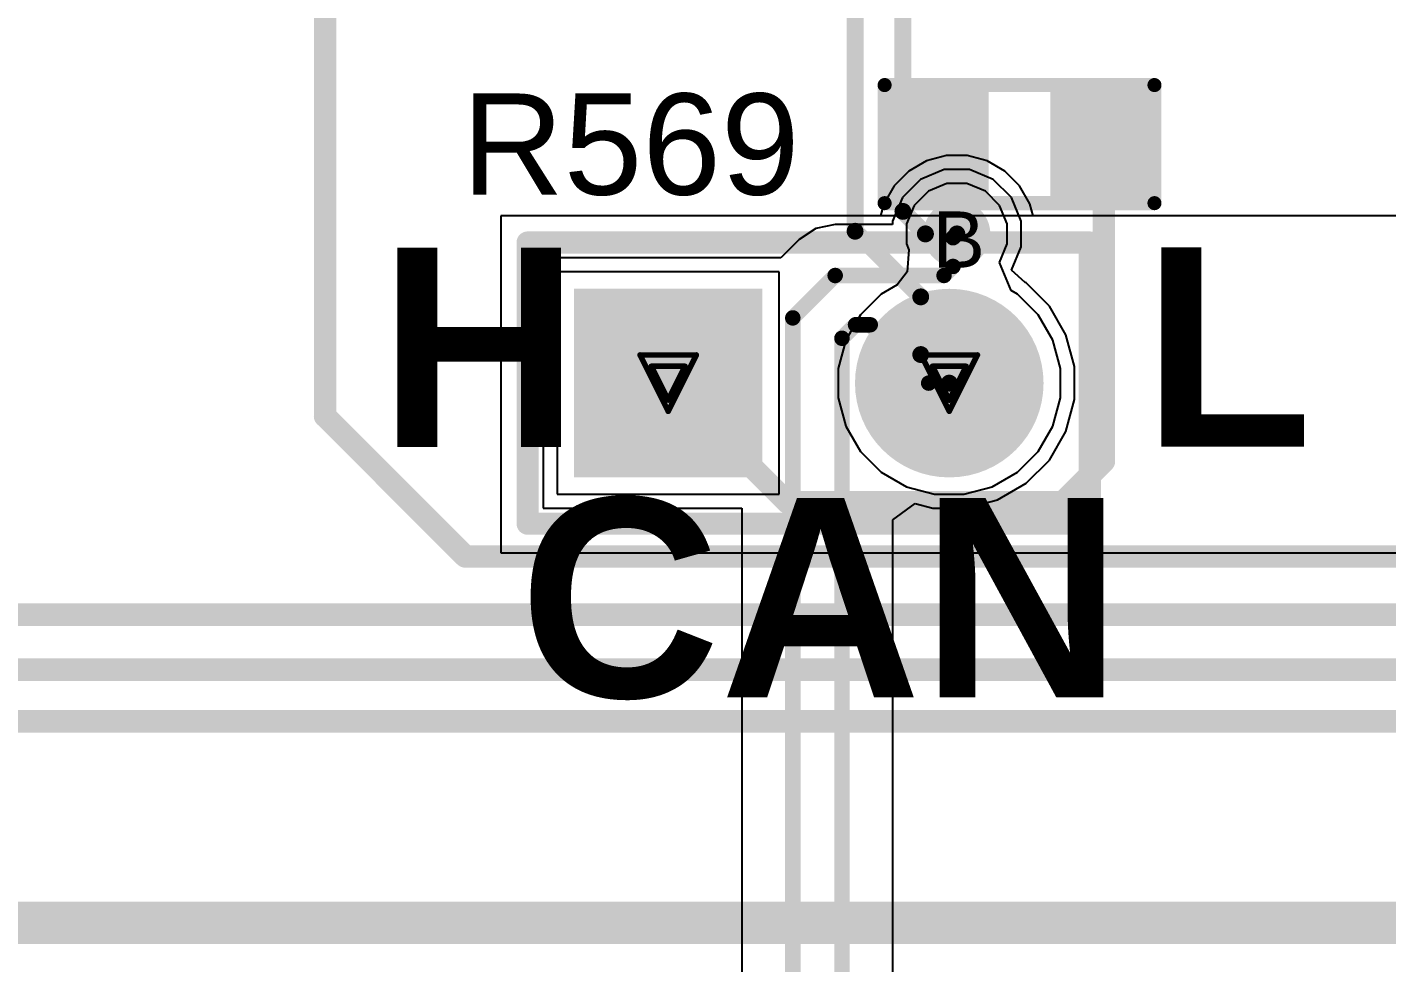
# Model space of a CAD drawing. Header units: inches. Extents: x 0 to 5379, y 0 to 5429.
# Drawn here: x 142.04 to 154.32, y 109.7 to 118.15 of the extents above; entities that cross this region are included whole.
import ezdxf

# ---------------------------------------------------------------- set-up
doc = ezdxf.new("R2010")
doc.units = ezdxf.units.IN
for name, color, linetype in [('Bottom Layer', 5, 'Continuous'), ('Bottom Solder', 6, 'Continuous'), ('Drill Drawing', 1, 'Continuous'), ('GND01', 16, 'Continuous'), ('GND02', 76, 'Continuous'), ('Multi-Layer', 9, 'Continuous'), ('Pad Holes', 156, 'Continuous'), ('PWR', 156, 'Continuous'), ('SIG 01', 90, 'Continuous'), ('Top Layer', 1, 'Continuous'), ('Top Overlay', 2, 'Continuous'), ('Top Paste', 8, 'Continuous'), ('Top Solder', 216, 'Continuous'), ('Via Holes', 16, 'Continuous')]:
    doc.layers.add(name, color=color, linetype=linetype)
doc.styles.add('Arial', font='', dxfattribs={"height": 0.2})
doc.styles.add('Arial_Bold', font='', dxfattribs={"height": 0.2})
doc.styles.get('Arial').set_extended_font_data('Arial')
doc.styles.get('Arial_Bold').set_extended_font_data('Arial', bold=True)

# ---------------------------------------------------------------- blocks, each defined once
blk = doc.blocks.new('R___0603_2')
at = {"layer": 'Top Layer'}
for points in [[(-0.381, 0.4445), (-0.381, -0.4445), (-1.143, -0.4445), (-1.143, 0.4445)], [(1.143, 0.4445), (1.143, -0.4445), (0.381, -0.4445), (0.381, 0.4445)]]:
    blk.add_hatch(color=1, dxfattribs=at).paths.add_polyline_path(points)
at = {"layer": 'Top Paste'}
for points in [[(-0.381, 0.4445), (-0.381, -0.4445), (-1.143, -0.4445), (-1.143, 0.4445)], [(1.143, 0.4445), (1.143, -0.4445), (0.381, -0.4445), (0.381, 0.4445)]]:
    blk.add_hatch(color=8, dxfattribs=at).paths.add_polyline_path(points)
at = {"layer": 'Top Solder'}
for points in [[(-0.2794, 0.5461), (-0.2794, -0.5461), (-1.2446, -0.5461), (-1.2446, 0.5461)], [(1.2446, 0.5461), (1.2446, -0.5461), (0.2794, -0.5461), (0.2794, 0.5461)]]:
    blk.add_hatch(color=216, dxfattribs=at).paths.add_polyline_path(points)
at = {"layer": 'Top Overlay'}
for points in [[(-1.2192, 0.5334, 0.127, 0.127, 0), (-1.2192, -0.5334, 0.127, 0.127, 0)], [(1.2192, 0.5334, 0.127, 0.127, 0), (-1.2192, 0.5334, 0.127, 0.127, 0)], [(1.2192, 0.5334, 0.127, 0.127, 0), (1.2192, -0.5334, 0.127, 0.127, 0)], [(1.2192, -0.5334, 0.127, 0.127, 0), (-1.2192, -0.5334, 0.127, 0.127, 0)]]:
    blk.add_lwpolyline(points, format="xyseb", dxfattribs=at)
for points in [[(-1.25095, 0.5334, 0.0635, 0.0635, 1), (-1.18745, 0.5334, 0.0635, 0.0635, 1)], [(-1.25095, 0.5334, 0.0635, 0.0635, 1), (-1.18745, 0.5334, 0.0635, 0.0635, 1)], [(1.18745, 0.5334, 0.0635, 0.0635, 1), (1.25095, 0.5334, 0.0635, 0.0635, 1)], [(1.18745, 0.5334, 0.0635, 0.0635, 1), (1.25095, 0.5334, 0.0635, 0.0635, 1)], [(-1.25095, -0.5334, 0.0635, 0.0635, 1), (-1.18745, -0.5334, 0.0635, 0.0635, 1)], [(-1.25095, -0.5334, 0.0635, 0.0635, 1), (-1.18745, -0.5334, 0.0635, 0.0635, 1)], [(1.18745, -0.5334, 0.0635, 0.0635, 1), (1.25095, -0.5334, 0.0635, 0.0635, 1)], [(1.18745, -0.5334, 0.0635, 0.0635, 1), (1.25095, -0.5334, 0.0635, 0.0635, 1)]]:
    blk.add_lwpolyline(points, format="xyseb", close=True, dxfattribs=at)
blk = doc.blocks.new('HDR1X2__793')
at = {"layer": 'Bottom Layer'}
blk.add_hatch(color=5, dxfattribs=at).paths.add_polyline_path([(-0.75, 0.75), (0.75, 0.75), (0.75, -0.75), (-0.75, -0.75)])
h = blk.add_hatch(color=5, dxfattribs=at)
edge = h.paths.add_edge_path()
edge.add_arc((2.54, 0), 0.75, 0, 360)
at = {"layer": 'Bottom Solder'}
blk.add_hatch(color=6, dxfattribs=at).paths.add_polyline_path([(-0.852, 0.852), (0.852, 0.852), (0.852, -0.852), (-0.852, -0.852)])
h = blk.add_hatch(color=6, dxfattribs=at)
edge = h.paths.add_edge_path()
edge.add_arc((2.54, 0), 0.852, 0, 360)
at = {"layer": 'GND01'}
blk.add_hatch(color=16, dxfattribs=at).paths.add_polyline_path([(-0.75, 0.75), (0.75, 0.75), (0.75, -0.75), (-0.75, -0.75)])
h = blk.add_hatch(color=16, dxfattribs=at)
edge = h.paths.add_edge_path()
edge.add_arc((2.54, 0), 0.75, 0, 360)
at = {"layer": 'GND02'}
blk.add_hatch(color=76, dxfattribs=at).paths.add_polyline_path([(-0.75, 0.75), (0.75, 0.75), (0.75, -0.75), (-0.75, -0.75)])
h = blk.add_hatch(color=76, dxfattribs=at)
edge = h.paths.add_edge_path()
edge.add_arc((2.54, 0), 0.75, 0, 360)
at = {"layer": 'Multi-Layer'}
blk.add_hatch(color=9, dxfattribs=at).paths.add_polyline_path([(-0.75, 0.75), (0.75, 0.75), (0.75, -0.75), (-0.75, -0.75)])
h = blk.add_hatch(color=9, dxfattribs=at)
edge = h.paths.add_edge_path()
edge.add_arc((2.54, 0), 0.75, 0, 360)
at = {"layer": 'Pad Holes'}
h = blk.add_hatch(color=7, dxfattribs=at)
edge = h.paths.add_edge_path()
edge.add_arc((0, 0), 0.45, 0, 360)
h = blk.add_hatch(color=7, dxfattribs=at)
edge = h.paths.add_edge_path()
edge.add_arc((2.54, 0), 0.45, 0, 360)
at = {"layer": 'PWR'}
blk.add_hatch(color=156, dxfattribs=at).paths.add_polyline_path([(-0.75, 0.75), (0.75, 0.75), (0.75, -0.75), (-0.75, -0.75)])
h = blk.add_hatch(color=156, dxfattribs=at)
edge = h.paths.add_edge_path()
edge.add_arc((2.54, 0), 0.75, 0, 360)
at = {"layer": 'SIG 01'}
blk.add_hatch(color=90, dxfattribs=at).paths.add_polyline_path([(-0.75, 0.75), (0.75, 0.75), (0.75, -0.75), (-0.75, -0.75)])
h = blk.add_hatch(color=90, dxfattribs=at)
edge = h.paths.add_edge_path()
edge.add_arc((2.54, 0), 0.75, 0, 360)
at = {"layer": 'Top Layer'}
blk.add_hatch(color=1, dxfattribs=at).paths.add_polyline_path([(-0.75, 0.75), (0.75, 0.75), (0.75, -0.75), (-0.75, -0.75)])
h = blk.add_hatch(color=1, dxfattribs=at)
edge = h.paths.add_edge_path()
edge.add_arc((2.54, 0), 0.75, 0, 360)
at = {"layer": 'Top Solder'}
blk.add_hatch(color=216, dxfattribs=at).paths.add_polyline_path([(-0.852, 0.852), (0.852, 0.852), (0.852, -0.852), (-0.852, -0.852)])
h = blk.add_hatch(color=216, dxfattribs=at)
edge = h.paths.add_edge_path()
edge.add_arc((2.54, 0), 0.852, 0, 360)
at = {"layer": 'Top Overlay'}
for points in [[(-1.27, 1.27, 0.2, 0.2, 0), (3.81, 1.27, 0.2, 0.2, 0)], [(-1.27, -1.27, 0.2, 0.2, 0), (-1.27, 1.27, 0.2, 0.2, 0)], [(3.81, -1.27, 0.2, 0.2, 0), (3.81, 1.27, 0.2, 0.2, 0)], [(-1.27, -1.27, 0.2, 0.2, 0), (3.81, -1.27, 0.2, 0.2, 0)]]:
    blk.add_lwpolyline(points, format="xyseb", dxfattribs=at)
for points in [[(-1.32, 1.27, 0.1, 0.1, 1), (-1.22, 1.27, 0.1, 0.1, 1)], [(-1.32, 1.27, 0.1, 0.1, 1), (-1.22, 1.27, 0.1, 0.1, 1)], [(3.76, 1.27, 0.1, 0.1, 1), (3.86, 1.27, 0.1, 0.1, 1)], [(3.76, 1.27, 0.1, 0.1, 1), (3.86, 1.27, 0.1, 0.1, 1)], [(-1.32, -1.27, 0.1, 0.1, 1), (-1.22, -1.27, 0.1, 0.1, 1)], [(-1.32, -1.27, 0.1, 0.1, 1), (-1.22, -1.27, 0.1, 0.1, 1)], [(3.76, -1.27, 0.1, 0.1, 1), (3.86, -1.27, 0.1, 0.1, 1)], [(3.76, -1.27, 0.1, 0.1, 1), (3.86, -1.27, 0.1, 0.1, 1)]]:
    blk.add_lwpolyline(points, format="xyseb", close=True, dxfattribs=at)

msp = doc.modelspace()

# ---------------------------------------------------------------- hatches: boundary and pattern name
at = {"layer": 'Bottom Layer'}
h = msp.add_hatch(color=5, dxfattribs=at)
edge = h.paths.add_edge_path()
edge.add_arc((150.438, 116.286), 0.2, 0, 360)
at = {"layer": 'Bottom Solder'}
h = msp.add_hatch(color=6, dxfattribs=at)
edge = h.paths.add_edge_path()
edge.add_arc((150.438, 116.286), 0.302, 0, 360)
at = {"layer": 'GND01'}
h = msp.add_hatch(color=16, dxfattribs=at)
edge = h.paths.add_edge_path()
edge.add_arc((150.438, 116.286), 0.2, 0, 360)
at = {"layer": 'GND02'}
h = msp.add_hatch(color=76, dxfattribs=at)
edge = h.paths.add_edge_path()
edge.add_arc((150.438, 116.286), 0.2, 0, 360)
at = {"layer": 'PWR'}
h = msp.add_hatch(color=156, dxfattribs=at)
edge = h.paths.add_edge_path()
edge.add_arc((150.438, 116.286), 0.2, 0, 360)
at = {"layer": 'SIG 01'}
h = msp.add_hatch(color=90, dxfattribs=at)
edge = h.paths.add_edge_path()
edge.add_arc((150.438, 116.286), 0.2, 0, 360)
at = {"layer": 'Top Layer'}
h = msp.add_hatch(color=1, dxfattribs=at)
edge = h.paths.add_edge_path()
edge.add_arc((150.438, 116.286), 0.2, 0, 360)
at = {"layer": 'Top Solder'}
h = msp.add_hatch(color=216, dxfattribs=at)
edge = h.paths.add_edge_path()
edge.add_arc((150.438, 116.286), 0.302, 0, 360)
at = {"layer": 'Via Holes'}
h = msp.add_hatch(color=7, dxfattribs=at)
edge = h.paths.add_edge_path()
edge.add_arc((150.438, 116.286), 0.1, 0, 360)

# ---------------------------------------------------------------- linework, layer by layer
at = {"layer": 'Bottom Layer'}
for p, q in [((150.344, 116.994), (150.164, 116.945)), ((150.531, 116.994), (150.344, 116.994)), ((150.711, 116.945), (150.531, 116.994)), ((150.003, 116.852), (149.871, 116.72)), ((150.164, 116.945), (150.003, 116.852)), ((150.872, 116.852), (150.711, 116.945)), ((151.004, 116.72), (150.872, 116.852)), ((149.871, 116.72), (149.778, 116.559)), ((151.097, 116.559), (151.004, 116.72)), ((149.778, 116.559), (149.749, 116.45)), ((151.127, 116.45), (151.097, 116.559)), ((162.293, 116.45), (146.317, 116.45)), ((146.317, 116.45), (146.317, 113.406)), ((149.749, 116.45), (146.317, 116.45)), ((146.317, 116.45), (146.317, 113.406)), ((160.161, 116.45), (151.127, 116.45)), ((146.317, 113.406), (162.293, 113.406)), ((146.317, 113.406), (162.293, 113.406))]:
    msp.add_line(p, q, dxfattribs=at)
at = {"layer": 'Drill Drawing'}
for points in [[(147.575, 115.192, 0.0508, 0.0508, 0), (148.083, 115.192, 0.0508, 0.0508, 0)], [(147.575, 115.192, 0.0508, 0.0508, 0), (147.829, 114.684, 0.0508, 0.0508, 0)], [(147.829, 114.684, 0.0508, 0.0508, 0), (148.083, 115.192, 0.0508, 0.0508, 0)], [(150.115, 115.192, 0.0508, 0.0508, 0), (150.623, 115.192, 0.0508, 0.0508, 0)], [(150.115, 115.192, 0.0508, 0.0508, 0), (150.369, 114.684, 0.0508, 0.0508, 0)], [(150.369, 114.684, 0.0508, 0.0508, 0), (150.623, 115.192, 0.0508, 0.0508, 0)], [(147.677, 115.09, 0.0508, 0.0508, 0), (147.981, 115.09, 0.0508, 0.0508, 0)], [(147.677, 115.09, 0.0508, 0.0508, 0), (147.829, 114.785, 0.0508, 0.0508, 0)], [(147.829, 114.785, 0.0508, 0.0508, 0), (147.981, 115.09, 0.0508, 0.0508, 0)], [(150.217, 115.09, 0.0508, 0.0508, 0), (150.521, 115.09, 0.0508, 0.0508, 0)], [(150.217, 115.09, 0.0508, 0.0508, 0), (150.369, 114.785, 0.0508, 0.0508, 0)], [(150.369, 114.785, 0.0508, 0.0508, 0), (150.521, 115.09, 0.0508, 0.0508, 0)]]:
    msp.add_lwpolyline(points, format="xyseb", dxfattribs=at)
for points in [[(147.562, 115.192, 0.0254, 0.0254, 1), (147.588, 115.192, 0.0254, 0.0254, 1)], [(147.562, 115.192, 0.0254, 0.0254, 1), (147.588, 115.192, 0.0254, 0.0254, 1)], [(148.07, 115.192, 0.0254, 0.0254, 1), (148.096, 115.192, 0.0254, 0.0254, 1)], [(148.07, 115.192, 0.0254, 0.0254, 1), (148.096, 115.192, 0.0254, 0.0254, 1)], [(150.102, 115.192, 0.0254, 0.0254, 1), (150.128, 115.192, 0.0254, 0.0254, 1)], [(150.102, 115.192, 0.0254, 0.0254, 1), (150.128, 115.192, 0.0254, 0.0254, 1)], [(150.61, 115.192, 0.0254, 0.0254, 1), (150.636, 115.192, 0.0254, 0.0254, 1)], [(150.61, 115.192, 0.0254, 0.0254, 1), (150.636, 115.192, 0.0254, 0.0254, 1)], [(147.664, 115.09, 0.0254, 0.0254, 1), (147.689, 115.09, 0.0254, 0.0254, 1)], [(147.664, 115.09, 0.0254, 0.0254, 1), (147.689, 115.09, 0.0254, 0.0254, 1)], [(147.969, 115.09, 0.0254, 0.0254, 1), (147.994, 115.09, 0.0254, 0.0254, 1)], [(147.969, 115.09, 0.0254, 0.0254, 1), (147.994, 115.09, 0.0254, 0.0254, 1)], [(150.204, 115.09, 0.0254, 0.0254, 1), (150.229, 115.09, 0.0254, 0.0254, 1)], [(150.204, 115.09, 0.0254, 0.0254, 1), (150.229, 115.09, 0.0254, 0.0254, 1)], [(150.509, 115.09, 0.0254, 0.0254, 1), (150.534, 115.09, 0.0254, 0.0254, 1)], [(150.509, 115.09, 0.0254, 0.0254, 1), (150.534, 115.09, 0.0254, 0.0254, 1)], [(147.816, 114.785, 0.0254, 0.0254, 1), (147.842, 114.785, 0.0254, 0.0254, 1)], [(147.816, 114.785, 0.0254, 0.0254, 1), (147.842, 114.785, 0.0254, 0.0254, 1)], [(150.356, 114.785, 0.0254, 0.0254, 1), (150.382, 114.785, 0.0254, 0.0254, 1)], [(150.356, 114.785, 0.0254, 0.0254, 1), (150.382, 114.785, 0.0254, 0.0254, 1)], [(147.816, 114.684, 0.0254, 0.0254, 1), (147.842, 114.684, 0.0254, 0.0254, 1)], [(147.816, 114.684, 0.0254, 0.0254, 1), (147.842, 114.684, 0.0254, 0.0254, 1)], [(150.356, 114.684, 0.0254, 0.0254, 1), (150.382, 114.684, 0.0254, 0.0254, 1)], [(150.356, 114.684, 0.0254, 0.0254, 1), (150.382, 114.684, 0.0254, 0.0254, 1)]]:
    msp.add_lwpolyline(points, format="xyseb", close=True, dxfattribs=at)
at = {"layer": 'GND01'}
for p, q in [((150.347, 116.74), (150.18, 116.671)), ((150.528, 116.74), (150.347, 116.74)), ((150.695, 116.671), (150.528, 116.74)), ((150.18, 116.671), (150.053, 116.543)), ((150.822, 116.543), (150.695, 116.671)), ((150.053, 116.543), (149.984, 116.376)), ((150.892, 116.376), (150.822, 116.543)), ((149.984, 116.376), (149.984, 116.195)), ((150.892, 116.195), (150.892, 116.376)), ((149.984, 116.195), (150.005, 116.143)), ((150.005, 116.143), (149.988, 115.943)), ((150.822, 116.029), (150.892, 116.195)), ((150.928, 115.774), (150.822, 116.029)), ((148.833, 115.942), (146.825, 115.942)), ((146.825, 115.942), (146.825, 113.934)), ((148.833, 113.934), (148.833, 115.942)), ((149.988, 115.943), (149.897, 115.825)), ((149.753, 115.741), (149.566, 115.554)), ((149.897, 115.825), (149.753, 115.741)), ((150.985, 115.741), (150.928, 115.774)), ((151.172, 115.554), (150.985, 115.741)), ((149.566, 115.554), (149.433, 115.325)), ((151.305, 115.325), (151.172, 115.554)), ((149.433, 115.325), (149.365, 115.07)), ((151.373, 115.07), (151.305, 115.325)), ((149.365, 115.07), (149.365, 114.806)), ((151.373, 114.806), (151.373, 115.07)), ((149.365, 114.806), (149.433, 114.55)), ((151.305, 114.55), (151.373, 114.806)), ((149.433, 114.55), (149.566, 114.321)), ((151.172, 114.321), (151.305, 114.55)), ((149.566, 114.321), (149.753, 114.134)), ((150.985, 114.134), (151.172, 114.321)), ((149.753, 114.134), (149.981, 114.002)), ((150.757, 114.002), (150.985, 114.134)), ((146.825, 113.934), (148.833, 113.934)), ((149.981, 114.002), (150.237, 113.934)), ((150.237, 113.934), (150.501, 113.934)), ((150.501, 113.934), (150.757, 114.002))]:
    msp.add_line(p, q, dxfattribs=at)
at = {"layer": 'GND02'}
for p, q in [((150.347, 116.74), (150.18, 116.671)), ((150.528, 116.74), (150.347, 116.74)), ((150.695, 116.671), (150.528, 116.74)), ((150.18, 116.671), (150.053, 116.543)), ((150.822, 116.543), (150.695, 116.671)), ((150.053, 116.543), (149.984, 116.376)), ((150.892, 116.376), (150.822, 116.543)), ((149.984, 116.376), (149.984, 116.195)), ((150.892, 116.195), (150.892, 116.376)), ((149.984, 116.195), (150.005, 116.143)), ((150.005, 116.143), (149.988, 115.943)), ((150.822, 116.029), (150.892, 116.195)), ((150.928, 115.774), (150.822, 116.029)), ((148.833, 115.942), (146.825, 115.942)), ((146.825, 115.942), (146.825, 113.934)), ((148.833, 113.934), (148.833, 115.942)), ((149.988, 115.943), (149.897, 115.825)), ((149.753, 115.741), (149.566, 115.554)), ((149.897, 115.825), (149.753, 115.741)), ((150.985, 115.741), (150.928, 115.774)), ((151.172, 115.554), (150.985, 115.741)), ((149.566, 115.554), (149.433, 115.325)), ((151.305, 115.325), (151.172, 115.554)), ((149.433, 115.325), (149.365, 115.07)), ((151.373, 115.07), (151.305, 115.325)), ((149.365, 115.07), (149.365, 114.806)), ((151.373, 114.806), (151.373, 115.07)), ((149.365, 114.806), (149.433, 114.55)), ((151.305, 114.55), (151.373, 114.806)), ((149.433, 114.55), (149.566, 114.321)), ((151.172, 114.321), (151.305, 114.55)), ((149.566, 114.321), (149.753, 114.134)), ((150.985, 114.134), (151.172, 114.321)), ((149.753, 114.134), (149.981, 114.002)), ((150.757, 114.002), (150.985, 114.134)), ((146.825, 113.934), (148.833, 113.934)), ((149.981, 114.002), (150.237, 113.934)), ((150.237, 113.934), (150.501, 113.934)), ((150.501, 113.934), (150.757, 114.002))]:
    msp.add_line(p, q, dxfattribs=at)
at = {"layer": 'PWR'}
for p, q in [((150.347, 116.74), (150.18, 116.671)), ((150.528, 116.74), (150.347, 116.74)), ((150.695, 116.671), (150.528, 116.74)), ((150.18, 116.671), (150.053, 116.543)), ((150.822, 116.543), (150.695, 116.671)), ((150.053, 116.543), (149.984, 116.376)), ((150.892, 116.376), (150.822, 116.543)), ((149.984, 116.376), (149.984, 116.195)), ((150.892, 116.195), (150.892, 116.376)), ((149.984, 116.195), (150.005, 116.143)), ((150.005, 116.143), (149.988, 115.943)), ((150.822, 116.029), (150.892, 116.195)), ((150.928, 115.774), (150.822, 116.029)), ((148.833, 115.942), (146.825, 115.942)), ((146.825, 115.942), (146.825, 113.934)), ((148.833, 113.934), (148.833, 115.942)), ((149.988, 115.943), (149.897, 115.825)), ((149.753, 115.741), (149.566, 115.554)), ((149.897, 115.825), (149.753, 115.741)), ((150.985, 115.741), (150.928, 115.774)), ((151.172, 115.554), (150.985, 115.741)), ((149.566, 115.554), (149.433, 115.325)), ((151.305, 115.325), (151.172, 115.554)), ((149.433, 115.325), (149.365, 115.07)), ((151.373, 115.07), (151.305, 115.325)), ((149.365, 115.07), (149.365, 114.806)), ((151.373, 114.806), (151.373, 115.07)), ((149.365, 114.806), (149.433, 114.55)), ((151.305, 114.55), (151.373, 114.806)), ((149.433, 114.55), (149.566, 114.321)), ((151.172, 114.321), (151.305, 114.55)), ((149.566, 114.321), (149.753, 114.134)), ((150.985, 114.134), (151.172, 114.321)), ((149.753, 114.134), (149.981, 114.002)), ((150.757, 114.002), (150.985, 114.134)), ((146.825, 113.934), (148.833, 113.934)), ((149.981, 114.002), (150.237, 113.934)), ((150.237, 113.934), (150.501, 113.934)), ((150.501, 113.934), (150.757, 114.002))]:
    msp.add_line(p, q, dxfattribs=at)
at = {"layer": 'SIG 01'}
for p, q in [((150.322, 116.867), (150.109, 116.778)), ((150.553, 116.867), (150.322, 116.867)), ((150.767, 116.778), (150.553, 116.867)), ((150.109, 116.778), (149.945, 116.615)), ((150.93, 116.615), (150.767, 116.778)), ((149.945, 116.615), (149.857, 116.401)), ((151.019, 116.401), (150.93, 116.615)), ((149.338, 116.37), (149.162, 116.335)), ((149.857, 116.37), (149.338, 116.37)), ((149.857, 116.401), (149.857, 116.37)), ((151.019, 116.17), (151.019, 116.401)), ((149.013, 116.235), (148.846, 116.069)), ((149.162, 116.335), (149.013, 116.235)), ((150.93, 115.957), (151.019, 116.17)), ((148.846, 116.069), (146.698, 116.069)), ((146.698, 116.069), (146.698, 113.807)), ((151.056, 115.847), (150.93, 115.957)), ((151.063, 115.843), (151.056, 115.847)), ((151.274, 115.632), (151.063, 115.843)), ((151.423, 115.374), (151.274, 115.632)), ((151.5, 115.087), (151.423, 115.374)), ((151.5, 114.789), (151.5, 115.087)), ((151.423, 114.501), (151.5, 114.789)), ((151.274, 114.243), (151.423, 114.501)), ((151.063, 114.033), (151.274, 114.243)), ((150.806, 113.884), (151.063, 114.033)), ((146.698, 113.807), (148.495, 113.807)), ((148.495, 113.807), (148.495, 106.193)), ((149.859, 113.704), (150.062, 113.849)), ((150.062, 113.849), (150.22, 113.807)), ((150.22, 113.807), (150.518, 113.807)), ((150.518, 113.807), (150.806, 113.884)), ((149.859, 106.284), (149.859, 113.704))]:
    msp.add_line(p, q, dxfattribs=at)
for points in [[(150.403, 116.251, 0.14, 0.14, 0), (150.438, 116.286, 0.14, 0.14, 0)], [(150.403, 115.992, 0.14, 0.14, 0), (150.403, 116.251, 0.14, 0.14, 0)], [(148.955, 115.527, 0.14, 0.14, 0), (149.338, 115.91, 0.14, 0.14, 0)], [(149.338, 115.91, 0.14, 0.14, 0), (150.321, 115.91, 0.14, 0.14, 0)], [(150.321, 115.91, 0.14, 0.14, 0), (150.403, 115.992, 0.14, 0.14, 0)], [(148.955, 104.074, 0.14, 0.14, 0), (148.955, 115.527, 0.14, 0.14, 0)], [(149.399, 115.343, 0.14, 0.14, 0), (149.522, 115.465, 0.14, 0.14, 0)], [(149.522, 115.465, 0.14, 0.14, 0), (149.655, 115.465, 0.14, 0.14, 0)], [(149.655, 115.465, 0.14, 0.14, 0), (150.183, 114.938, 0.14, 0.14, 0)], [(149.399, 104.258, 0.14, 0.14, 0), (149.399, 115.343, 0.14, 0.14, 0)], [(150.183, 114.938, 0.14, 0.14, 0), (150.369, 114.938, 0.14, 0.14, 0)]]:
    msp.add_lwpolyline(points, format="xyseb", dxfattribs=at)
for points in [[(150.403, 116.286, 0.0698, 0.0698, 1), (150.473, 116.286, 0.0698, 0.0698, 1)], [(150.368, 116.251, 0.0698, 0.0698, 1), (150.438, 116.251, 0.0698, 0.0698, 1)], [(150.368, 116.251, 0.0698, 0.0698, 1), (150.438, 116.251, 0.0698, 0.0698, 1)], [(149.303, 115.91, 0.0698, 0.0698, 1), (149.373, 115.91, 0.0698, 0.0698, 1)], [(149.303, 115.91, 0.0698, 0.0698, 1), (149.373, 115.91, 0.0698, 0.0698, 1)], [(150.287, 115.91, 0.0698, 0.0698, 1), (150.356, 115.91, 0.0698, 0.0698, 1)], [(150.287, 115.91, 0.0698, 0.0698, 1), (150.356, 115.91, 0.0698, 0.0698, 1)], [(150.368, 115.992, 0.0698, 0.0698, 1), (150.438, 115.992, 0.0698, 0.0698, 1)], [(150.368, 115.992, 0.0698, 0.0698, 1), (150.438, 115.992, 0.0698, 0.0698, 1)], [(148.92, 115.527, 0.0698, 0.0698, 1), (148.99, 115.527, 0.0698, 0.0698, 1)], [(148.92, 115.527, 0.0698, 0.0698, 1), (148.99, 115.527, 0.0698, 0.0698, 1)], [(149.487, 115.465, 0.0698, 0.0698, 1), (149.557, 115.465, 0.0698, 0.0698, 1)], [(149.487, 115.465, 0.0698, 0.0698, 1), (149.557, 115.465, 0.0698, 0.0698, 1)], [(149.621, 115.465, 0.0698, 0.0698, 1), (149.69, 115.465, 0.0698, 0.0698, 1)], [(149.621, 115.465, 0.0698, 0.0698, 1), (149.69, 115.465, 0.0698, 0.0698, 1)], [(149.364, 115.343, 0.0698, 0.0698, 1), (149.434, 115.343, 0.0698, 0.0698, 1)], [(149.364, 115.343, 0.0698, 0.0698, 1), (149.434, 115.343, 0.0698, 0.0698, 1)], [(150.148, 114.938, 0.0698, 0.0698, 1), (150.218, 114.938, 0.0698, 0.0698, 1)], [(150.148, 114.938, 0.0698, 0.0698, 1), (150.218, 114.938, 0.0698, 0.0698, 1)], [(150.334, 114.938, 0.0698, 0.0698, 1), (150.404, 114.938, 0.0698, 0.0698, 1)]]:
    msp.add_lwpolyline(points, format="xyseb", close=True, dxfattribs=at)
at = {"layer": 'Top Layer'}
for points in [[(144.729, 114.639, 0.203, 0.203, 0), (144.729, 125.527, 0.203, 0.203, 0)], [(149.518, 116.31, 0.152, 0.152, 0), (149.518, 122.011, 0.152, 0.152, 0)], [(149.95, 116.489, 0.152, 0.152, 0), (149.95, 122.011, 0.152, 0.152, 0)], [(151.766, 114.232, 0.203, 0.203, 0), (151.766, 117.097, 0.203, 0.203, 0)], [(149.95, 116.489, 0.152, 0.152, 0), (150.153, 116.286, 0.152, 0.152, 0)], [(149.518, 116.31, 0.152, 0.152, 0), (150.111, 115.717, 0.152, 0.152, 0)], [(150.153, 116.286, 0.152, 0.152, 0), (150.438, 116.286, 0.152, 0.152, 0)], [(150.111, 115.196, 0.152, 0.152, 0), (150.111, 115.717, 0.152, 0.152, 0)], [(150.111, 115.196, 0.152, 0.152, 0), (150.369, 114.938, 0.152, 0.152, 0)], [(147.829, 114.938, 0.203, 0.203, 0), (148.906, 113.861, 0.203, 0.203, 0)], [(144.729, 114.639, 0.203, 0.203, 0), (145.996, 113.372, 0.203, 0.203, 0)], [(151.395, 113.861, 0.203, 0.203, 0), (151.766, 114.232, 0.203, 0.203, 0)], [(148.906, 113.861, 0.203, 0.203, 0), (151.395, 113.861, 0.203, 0.203, 0)], [(145.996, 113.372, 0.203, 0.203, 0), (154.867, 113.372, 0.203, 0.203, 0)], [(109.597, 112.846, 0.203, 0.203, 0), (155.194, 112.846, 0.203, 0.203, 0)], [(108.26, 112.349, 0.203, 0.203, 0), (165.316, 112.349, 0.203, 0.203, 0)], [(107.884, 111.882, 0.203, 0.203, 0), (165.607, 111.882, 0.203, 0.203, 0)], [(75.108, 110.062, 0.381, 0.381, 0), (166.323, 110.062, 0.381, 0.381, 0)]]:
    msp.add_lwpolyline(points, format="xyseb", dxfattribs=at)
for points in [[(151.715, 117.097, 0.102, 0.102, 1), (151.817, 117.097, 0.102, 0.102, 1)], [(149.912, 116.489, 0.0762, 0.0762, 1), (149.988, 116.489, 0.0762, 0.0762, 1)], [(149.912, 116.489, 0.0762, 0.0762, 1), (149.988, 116.489, 0.0762, 0.0762, 1)], [(149.48, 116.31, 0.0762, 0.0762, 1), (149.556, 116.31, 0.0762, 0.0762, 1)], [(149.48, 116.31, 0.0762, 0.0762, 1), (149.556, 116.31, 0.0762, 0.0762, 1)], [(150.115, 116.286, 0.0762, 0.0762, 1), (150.192, 116.286, 0.0762, 0.0762, 1)], [(150.115, 116.286, 0.0762, 0.0762, 1), (150.192, 116.286, 0.0762, 0.0762, 1)], [(150.4, 116.286, 0.0762, 0.0762, 1), (150.476, 116.286, 0.0762, 0.0762, 1)], [(150.073, 115.717, 0.0762, 0.0762, 1), (150.149, 115.717, 0.0762, 0.0762, 1)], [(150.073, 115.717, 0.0762, 0.0762, 1), (150.149, 115.717, 0.0762, 0.0762, 1)], [(150.073, 115.196, 0.0762, 0.0762, 1), (150.149, 115.196, 0.0762, 0.0762, 1)], [(150.073, 115.196, 0.0762, 0.0762, 1), (150.149, 115.196, 0.0762, 0.0762, 1)], [(147.778, 114.938, 0.102, 0.102, 1), (147.88, 114.938, 0.102, 0.102, 1)], [(150.331, 114.938, 0.0762, 0.0762, 1), (150.407, 114.938, 0.0762, 0.0762, 1)], [(144.678, 114.639, 0.102, 0.102, 1), (144.78, 114.639, 0.102, 0.102, 1)], [(144.678, 114.639, 0.102, 0.102, 1), (144.78, 114.639, 0.102, 0.102, 1)], [(151.715, 114.232, 0.102, 0.102, 1), (151.817, 114.232, 0.102, 0.102, 1)], [(151.715, 114.232, 0.102, 0.102, 1), (151.817, 114.232, 0.102, 0.102, 1)], [(148.855, 113.861, 0.102, 0.102, 1), (148.957, 113.861, 0.102, 0.102, 1)], [(148.855, 113.861, 0.102, 0.102, 1), (148.957, 113.861, 0.102, 0.102, 1)], [(151.344, 113.861, 0.102, 0.102, 1), (151.446, 113.861, 0.102, 0.102, 1)], [(151.344, 113.861, 0.102, 0.102, 1), (151.446, 113.861, 0.102, 0.102, 1)], [(145.946, 113.372, 0.102, 0.102, 1), (146.047, 113.372, 0.102, 0.102, 1)], [(145.946, 113.372, 0.102, 0.102, 1), (146.047, 113.372, 0.102, 0.102, 1)]]:
    msp.add_lwpolyline(points, format="xyseb", close=True, dxfattribs=at)

# ---------------------------------------------------------------- block references
at = {"rotation": 180}
msp.add_blockref('R___0603_2', (151.004, 117.097), dxfattribs=at)
msp.add_blockref('HDR1X2__793', (147.829, 114.938))

# ---------------------------------------------------------------- texts
at = {"layer": 'Drill Drawing', "style": 'Arial'}
msp.add_text('B', height=0.508, dxfattribs=at).set_placement((150.218, 115.981))
at = {"layer": 'Top Overlay'}
for s, height, style, p in [('R569', 0.9144, 'Arial', (145.963, 116.64)), ('L', 1.8, 'Arial_Bold', (152.116, 114.365))]:
    msp.add_text(s, height=height, dxfattribs=dict(at, style=style)).set_placement(p)
at = {"layer": 'Top Overlay', "style": 'Arial_Bold'}
for s, p in [('H', (145.214, 114.361)), ('CAN', (146.483, 112.099))]:
    msp.add_text(s, height=1.8, rotation=360, dxfattribs=at).set_placement(p)

doc.saveas('drawing.dxf')
